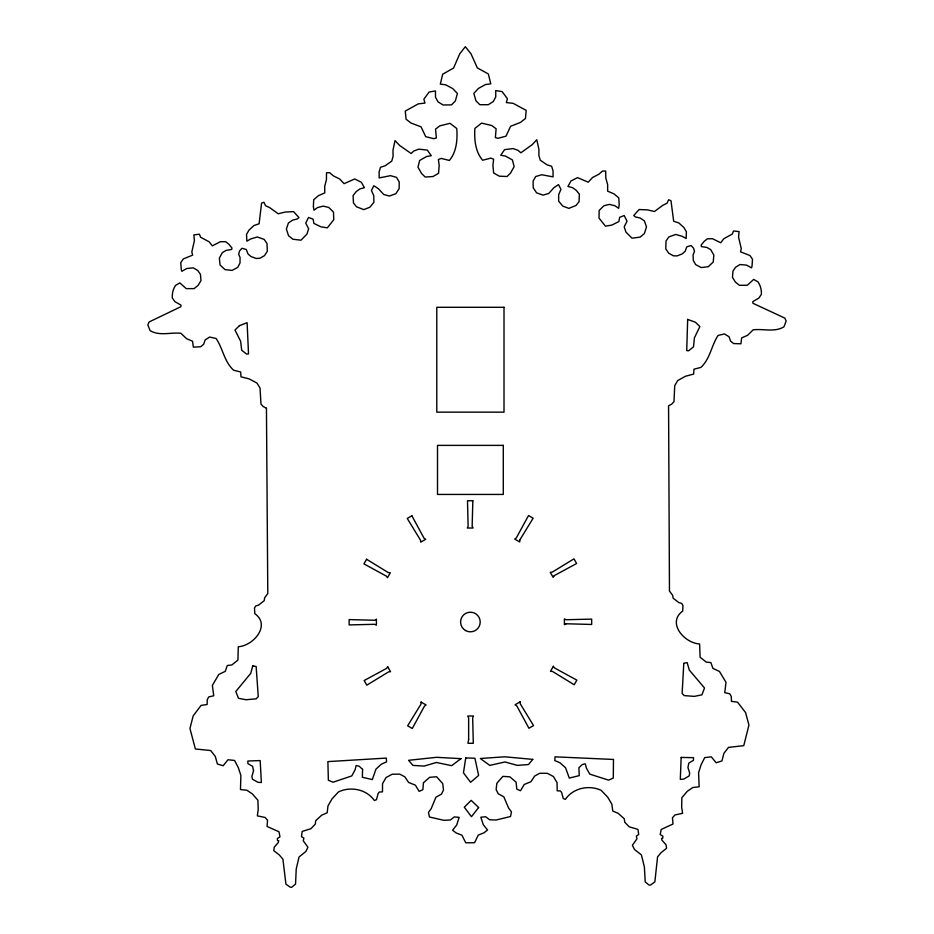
<?xml version="1.0" encoding="UTF-8"?>
<svg xmlns="http://www.w3.org/2000/svg" width="934" height="934" viewBox="0 0 934 934"><rect width="100%" height="100%" fill="white"/><g stroke="black" fill="none" stroke-linecap="round" stroke-linejoin="round"><path stroke-width="1.4" d="M266.447 408.24L267.789 593.487L264.661 597.783L264.217 600.655L258.59 605.139L255.729 605.968L254.48 607.999L254.819 613.673C271.035 625.068 253.604 645.768 238.287 646.748L237.948 660.081L231.842 664.961L227.289 665.51L225.257 671.336L218.766 674.488L212.357 685.428L213.746 695.772L208.819 696.892L207.243 699.659L207.138 704.516L201.079 705.404L193.151 715.946L189.952 728.473L195.369 748.975L210.664 750.527L215.299 756.412L217.377 764L223.179 765.752L227.978 759.751L234.539 760.439L238.275 767.55L240.879 775.454L240.482 789.557L246.88 790.234L252.378 793.935L257.912 800.251L258.204 809.65L257.34 815.861L265.069 817.46L267.544 820.25L267.066 826.462L278.974 831.774L279.966 836.841L277.34 838.534L277.491 840.495L278.729 840.728L278.262 842.585L274.246 847.196L273.79 850.664L279.266 854.914L282.909 859.163L285.932 884.159L290.276 887.195L291.642 887.3L295.541 884.043L296.23 868.994L299.043 856.992L305.885 851.481L307.928 847.266L303.281 840.787L303.865 838.067L301.507 836.607L302.184 831.423L310.917 828.727L315.295 824.103L315.75 820.647L321.728 815.149L327.157 812.79L327.986 805.925L332.014 798.874L338.47 791.939C350.519 786.078 366.618 789.277 374.359 800.485L376.484 799.702L378.083 793.585L379.286 792.055L382.485 791.857L382.531 783.638L386.116 777.508L392.163 774.228L399.775 774.146L404.831 776.819L408.602 782.447L415.373 785.155L419.156 791.378L422.857 789.709L423.464 782.739L429.663 777.321L436.622 776.773L442.739 783.661L443.51 789.919L441.478 794.122L435.944 797.204L431.204 808.634L428.461 812.382L429.453 817.005L443.883 820.321L450.375 820.005L454.286 816.946L459.166 817.343L456.703 825.037L452.581 830.198L456.096 832.93L461.933 835.183L465.739 842.795L474.554 842.748L478.266 835.089L484.069 832.766L487.548 829.976L483.368 824.874L480.823 817.215L485.692 816.748L489.638 819.772L496.141 820.005L510.524 816.514L511.458 811.88L508.668 808.167L503.8 796.795L498.231 793.772L496.141 789.604L496.83 783.334L502.866 776.376L509.836 776.831L516.093 782.178L516.794 789.137L520.507 790.759L524.219 784.49L530.956 781.711L534.657 776.037L539.677 773.294L547.289 773.294L553.383 776.493L557.038 782.587L557.189 790.806L560.388 790.958L561.603 792.476L563.284 798.57L565.409 799.329C573.021 788.027 589.085 784.63 601.192 790.351L607.742 797.204L611.852 804.209L612.762 811.051L618.226 813.351L624.262 818.779L624.753 822.235L629.201 826.8L637.957 829.392L638.693 834.564L636.346 836.047L636.965 838.767L632.4 845.293L634.501 849.496L641.413 854.914L644.367 866.88L645.231 881.929L649.177 885.14L650.531 885.012L654.851 881.929L657.571 856.898L661.155 852.602L666.584 848.282L666.082 844.826L662.019 840.261L661.529 838.417L662.755 838.172L662.883 836.199L660.233 834.529L661.179 829.462L673.017 824.01L672.457 817.799L674.897 814.985L682.602 813.292L681.668 807.093L681.855 797.694L687.307 791.296L692.759 787.537L699.146 786.79L698.585 772.687L701.084 764.748L704.738 757.591L711.288 756.832L716.156 762.774L721.947 760.941L723.92 753.329L728.497 747.387L743.768 745.647L748.94 725.099L745.589 712.607L737.533 702.158L731.462 701.341L731.299 696.484L729.688 693.74L724.749 692.689L726.01 682.322L719.472 671.464L712.934 668.382L710.844 662.58L706.279 662.089L700.115 657.279L699.613 643.958C684.295 643.164 666.607 622.674 682.696 611.081L682.952 605.407L681.68 603.387L678.82 602.593L673.134 598.18L672.655 595.32L669.468 591.059L668.569 405.811L671.768 404.083L673.998 401.62L674.733 385.637L677.722 380.535L685.556 376.227L693.635 374.09L693.939 369.222L700.944 367.389C710.307 358.668 711.358 345.475 718.106 335.423L724.515 333.94L729.08 336.777L730.563 341.097L733.645 343.56L740.919 343.805L741.666 337.886L747.585 335.294L753.201 329.807C763.393 328.593 774.695 332.527 783.965 326.807L786.159 321.016L784.864 318.12L752.886 303.246L752.804 301.624L758.793 298.144L761.385 294.35A20.303 20.303 0 0 0 758.046 281.916L753.68 279.406L747.363 285.232L739.436 285.314L735.385 282.08L732.478 277.386L732.956 271.07L735.607 267.241L740.055 264.52L746.593 265.139L751.52 267.848L752.01 266.248L752.512 259.22L749.92 255.519L740.545 251.818L741.281 248.607L738.572 237.271L739.063 231.597L733.517 230.978L732.279 234.06L723.768 238.742L720.756 242.782L712.49 238.707L707.307 238.824L704.224 241.299L701.142 245.117L701.387 246.599L706.945 247.463L710.762 249.682L713.845 255.11L713.226 262.022L708.299 266.704L701.271 267.568L695.596 264.602L693.25 260.294L693.121 254.807L694.476 251.48L693.612 248.269L691.148 245.56L686.829 246.798L685.101 251.351L682.147 253.943L677.08 255.916L673.391 255.799L668.697 253.207L665.79 248.876L666.035 240.984L668.872 236.921L675.656 234.446L682.194 236.302L686.14 238.52L686.385 231.737L683.921 227.546L678.866 222.981L673.683 221.253L670.962 200.658L668.627 199.794L667.016 203.25L662.953 205.223L654.442 211.504L647.554 209.881L639.066 209.531L633.754 215.544L635.529 216.957L640.129 218.019L644.367 220.856L646.491 226.869L644.367 233.582L640.129 237.119L631.991 238.182L625.978 232.169L624.204 226.869L627.041 221.206L624.204 215.544L619.604 217.318L618.903 221.556L611.828 225.094L605.454 226.156L599.009 218.089L599.161 210.477L603.878 205.76L609.353 204.394L614.992 205.76L618.647 208.352L619.219 204.721L618.763 197.868L614.047 193.91L607.649 191.166L607.649 184.628L605.816 178.079L605.664 171.074L602.477 171.074L598.822 174.273L592.576 177.472L588.198 182.188L577.539 177.612L570.989 180.963L567.942 186.45L572.519 187.664L576.173 190.256L579.372 194.214L579.057 201.674L576.021 205.48L568.864 208.375L562.77 206.087L558.66 201.219L558.66 194.669L560.937 189.345L558.509 184.617L553.932 187.664L548.76 193.455L543.133 195.124L536.583 192.848L533.232 187.816L533.081 181.114L535.719 176.514L541.732 174.751L553.056 176.865L553.056 170.852L551.632 166.264L547.044 164.839L540.319 160.239L538.906 155.651L538.906 149.277L536.781 139.726L532.182 144.677L520.868 152.814L518.031 150.339L513.081 148.576L504.594 149.638L500.706 155.289L505.294 156.001L512.369 159.889L514.144 166.614L510.606 172.977L507.069 176.514L499.281 176.164L493.631 172.977L492.918 165.201L493.631 159.189L490.794 158.126L482.656 160.239C475.278 151.81 474.18 139.213 474.881 128.413L481.594 123.101L491.856 125.576L496.106 128.764L495.394 137.602L497.869 138.314L506.006 136.189L510.606 126.288L520.507 122.401L525.457 118.501L526.169 110.375L513.081 103.3L506.356 102.588L507.419 98.7L502.118 91.625L495.744 90.563L495.744 96.926L493.269 101.526L488.319 104.713L479.831 104.713L475.943 100.825L473.818 93.388L478.418 88.438L485.493 84.55L490.794 83.838L488.319 73.938L477.356 67.925L470.993 53.775L465.33 46.7L459.75 53.845L453.562 68.065L442.669 74.218L440.311 84.142L445.623 84.784L452.745 88.59L457.403 93.493L455.372 100.942L451.531 104.877L443.043 104.982L438.046 101.864L435.513 97.288L435.442 90.925L429.091 92.069L423.873 99.202L424.97 103.079L418.269 103.872L405.263 111.099L406.068 119.225L411.065 123.055L421.024 126.826L425.741 136.679L433.901 138.699L436.365 137.963L435.548 129.125L439.751 125.892L449.978 123.3L456.773 128.518C457.59 139.318 456.656 151.927 449.371 160.45L441.21 158.418L438.396 159.516L439.178 165.528L438.56 173.315L432.944 176.561L425.168 177.016L421.584 173.514L417.965 167.198L419.658 160.45L426.686 156.48L431.274 155.709L427.317 150.105L418.817 149.148L413.879 150.969L411.077 153.48L399.67 145.482L395.012 140.59L393.004 150.164L393.074 156.527L391.72 161.15L385.053 165.82L380.477 167.291L379.111 171.914L379.192 177.927L390.482 175.662L396.518 177.355L399.215 181.932L399.145 188.633L395.853 193.7L389.326 196.058L383.676 194.447L378.433 188.726L373.822 185.738L371.452 190.489L373.798 195.79L373.88 202.339L369.829 207.255L363.758 209.613L356.566 206.811L353.484 203.04L353.087 195.58L356.228 191.587L359.859 188.948L364.412 187.676L361.295 182.235L354.71 178.966L344.109 183.659L339.672 179.001L333.391 175.872L329.702 172.72L326.503 172.767L326.433 179.772L324.693 186.333L324.763 192.883L318.401 195.696L313.731 199.713L313.357 206.577L313.976 210.197L317.607 207.558L323.222 206.122L328.721 207.43L333.496 212.088L333.742 219.7L327.379 227.838L321.004 226.857L313.882 223.401L313.123 219.175L308.512 217.459L305.745 223.144L308.64 228.772L306.936 234.107L300.993 240.19L292.856 239.221L288.559 235.742L286.364 229.04L288.408 223.004L292.622 220.12L297.21 219.011L298.962 217.575L293.58 211.621L285.092 212.076L278.227 213.781L269.634 207.593L265.548 205.678L263.902 202.246L261.567 203.133L259.103 223.763L253.943 225.549L248.946 230.173L246.529 234.399L246.856 241.182L250.779 238.906L257.294 236.979L264.1 239.361L266.984 243.4L267.334 251.293L264.474 255.647L259.815 258.298L256.114 258.461L251.036 256.558L248.047 254.001L246.261 249.46L241.929 248.281L239.501 251.024L238.672 254.235L240.073 257.55L240.003 263.038L237.715 267.381L232.076 270.405L225.036 269.622L220.05 264.999L219.35 258.099L222.362 252.635L226.168 250.37L231.702 249.436L231.936 247.954L228.807 244.171L225.689 241.743L220.506 241.684L212.298 245.852L209.228 241.859L200.658 237.271L199.386 234.212L193.852 234.889L194.412 240.563L191.832 251.935L192.614 255.134L183.286 258.952L180.741 262.676L181.324 269.704L181.826 271.304L186.73 268.525L193.256 267.836L197.728 270.486L200.436 274.292L200.997 280.609L198.136 285.337L194.132 288.618L186.205 288.629L179.818 282.885L175.475 285.442A20.303 20.303 0 0 0 172.3 297.911L174.927 301.682L180.951 305.091L180.892 306.702L149.101 321.973L147.841 324.88L150.105 330.648C159.445 336.252 170.7 332.189 180.904 333.275L186.59 338.692L192.532 341.214L193.35 347.121L200.623 346.783L203.67 344.284L205.106 339.953L209.636 337.057L216.058 338.458C222.934 348.429 224.148 361.61 233.617 370.226L240.645 371.966L241.007 376.834L249.098 378.865L256.99 383.08L260.049 388.147L260.971 404.118L263.225 406.559L266.447 408.24M613.475 759.459L613.288 778.069L608.583 780.147L589.786 774.123L586.4 768.11L585.268 763.79L582.267 764.537L578.882 767.736L579.255 775.629L569.296 778.069L565.537 767.736L560.085 762.844L554.819 760.591L555.006 756.832L613.475 759.459M687.669 319.405L686.724 350.612L688.603 350.799L693.495 346.853L694.429 337.828L699.881 326.55L695.375 322.23L687.669 319.405M362.602 769.359L362.345 777.263L372.339 779.551L375.947 769.161L381.329 764.187L386.548 761.852L386.314 758.093L327.892 761.607L328.359 780.217L333.088 782.213L351.791 775.909L355.083 769.849L356.146 765.506L359.17 766.219L362.602 769.359M681.166 757.427L680.302 779.376L683.63 779.131L689.187 775.921L689.677 773.083L687.949 767.538L688.813 763.101L693.495 760.264L693.495 757.672L681.166 757.427M421.094 702.076L420.989 704.096L407.656 725.811L412.279 728.485L424.491 706.092L426.102 704.972L421.094 702.076M519.806 539.945L519.713 541.953L514.692 539.058L516.315 537.937L528.527 515.545L533.139 518.218L519.806 539.945M683.793 663.338L682.124 693.483L684.248 695.608L694.301 696.379L701.913 694.849L704.505 687.996L689.28 670.028L687.144 662.568L683.793 663.338M465.739 757.941L463.451 772.838L470.608 782.295L478.628 775.418L474.904 758.233L465.739 757.941M472.837 500.752L472.149 526.227L473.071 528.025L467.28 528.025L468.121 526.251L467.502 500.752L472.837 500.752M468.646 739.366L467.957 743.277L473.293 743.277L472.674 717.791L473.515 716.004L467.724 716.004L468.646 717.802L468.646 739.366M252.775 665.825L250.756 673.321L235.8 691.51L238.497 698.328L246.121 699.741L256.161 698.819L258.263 696.659L256.138 666.537L252.775 665.825M253.546 770.795L251.9 776.364L252.437 779.201L258.029 782.318L261.368 782.517L260.177 760.58L247.849 761.012L247.884 763.603L252.612 766.37L253.546 770.795M366.595 559.268L363.933 563.891L386.326 576.103L387.447 577.726L390.33 572.705L388.322 572.612L366.595 559.268M553.36 666.316L550.465 671.324L552.473 671.429L574.2 684.762L576.862 680.139L554.481 667.927L553.36 666.316M387.668 666.701L386.571 668.394L364.155 680.536L366.828 685.159L388.602 671.873L390.564 671.709L387.668 666.701M554.224 575.648L553.138 577.34L550.243 572.32L552.192 572.157L573.966 558.871L576.64 563.494L554.224 575.648M478.628 807.513L471.472 816.678L464.303 807.221L471.18 800.345L478.628 807.513M532.777 759.377L528.481 764.537L517.308 765.39L504.99 761.957L489.801 765.39L480.345 758.513L504.699 756.797L532.777 759.377M239.443 325.651L234.994 330.041L240.622 341.237L241.696 350.238L246.634 354.114L248.514 353.904L247.113 322.709L239.443 325.651M460.987 758.665L451.636 765.682L436.4 762.471L424.129 766.09L412.945 765.401L408.567 760.311L436.61 757.311L460.987 758.665M411.882 515.778L407.259 518.452L420.545 540.214L420.697 542.175L425.717 539.28L424.024 538.194L411.882 515.778M520.098 701.854L515.078 704.75L516.771 705.847L528.924 728.251L533.536 725.59L520.261 703.816L520.098 701.854M376.402 619.347L374.616 620.269L349.129 619.581L349.129 624.916L374.627 624.297L376.402 625.138L376.402 619.347M566.179 623.772L564.393 624.694L564.393 618.903L566.167 619.732L591.666 619.114L591.666 624.461L566.179 623.772M504.01 307.298L436.785 307.298L436.785 412.151L504.01 412.151L504.01 307.298M503.286 445.378L437.509 445.378L437.509 494.436L503.286 494.436L503.286 445.378M465.494 630.508A9.807 9.807 0 0 0 480.204 622.021A9.807 9.807 0 0 0 465.494 613.521A9.807 9.807 0 0 0 465.494 630.508"/></g></svg>
